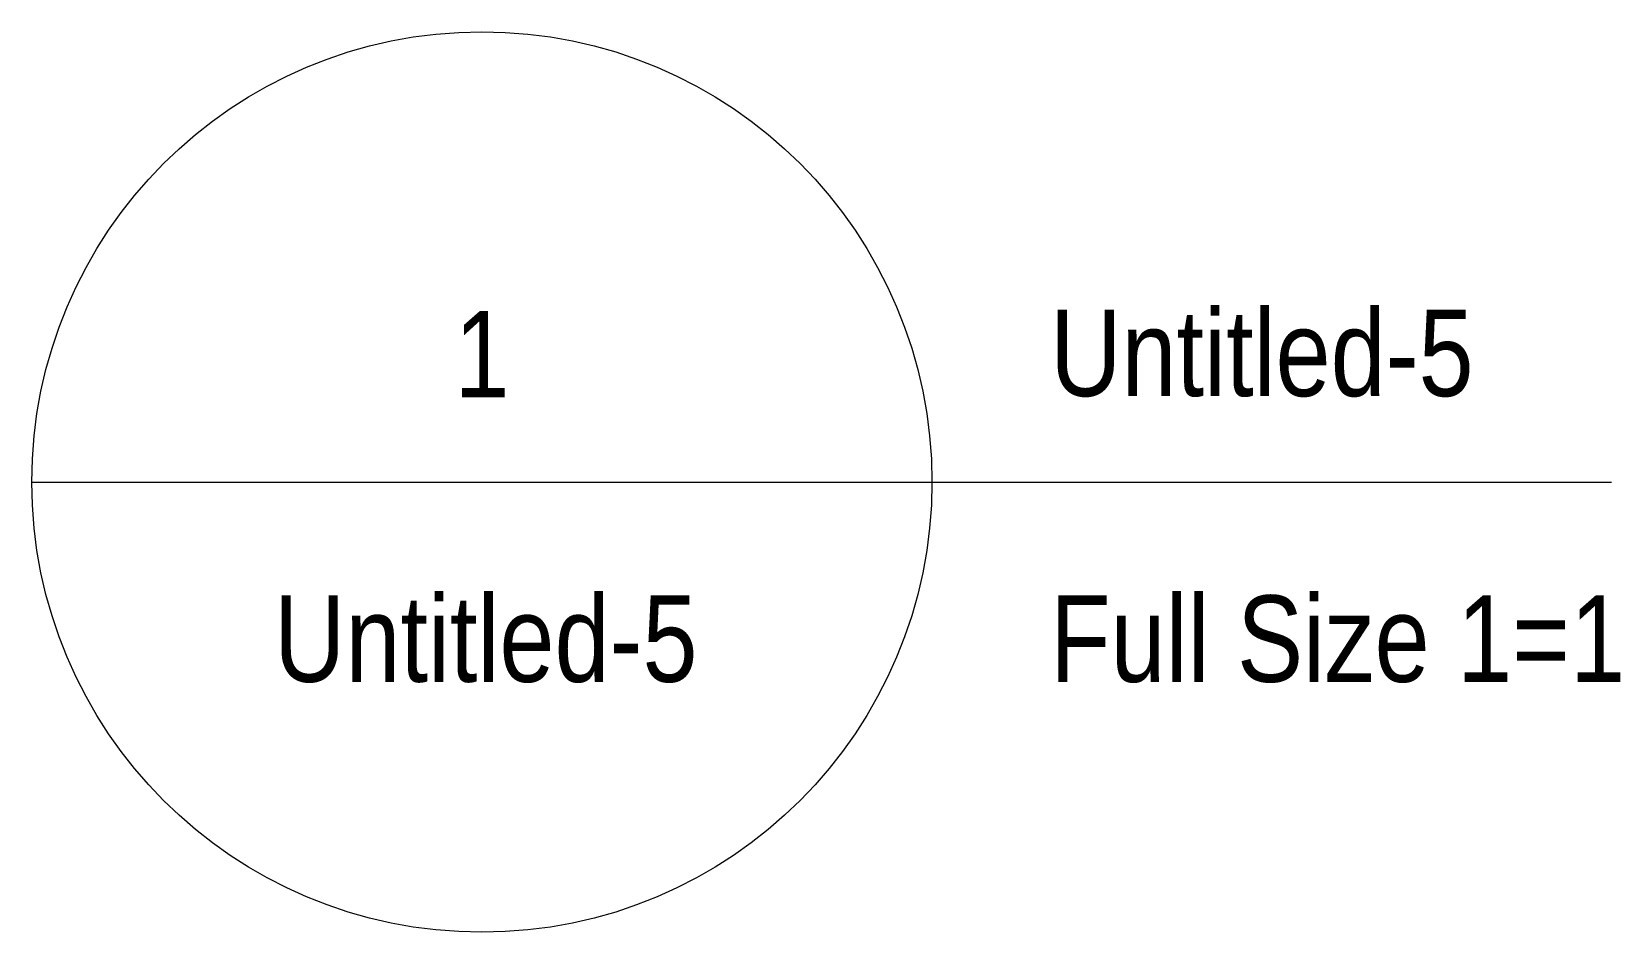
# Paper-space layout 'Untitled-5 [Sheet]' of a CAD drawing. Header units: metres. Extents: x 426281.3215 to 426281.3495, y 4580812.7991 to 4580812.815.
import ezdxf

# ---------------------------------------------------------------- set-up
doc = ezdxf.new("R2010")
doc.units = ezdxf.units.M
doc.header["$MEASUREMENT"] = 0
doc.layers.add('01_I_Ascensor_l', color=7, linetype='Continuous', lineweight=0)
doc.styles.add('Style-Arial Narrow', font='ARIALN.TTF')

# ---------------------------------------------------------------- blocks, each defined once
blk = doc.blocks.new('DrawingTitleBubble_2')
at = {"layer": '01_I_Ascensor_l'}
blk.add_line((-0.008007, 0), (0.007868, 0), dxfattribs=at)
blk.add_circle((-0.000069, 0), 0.007938, dxfattribs=at)
at = {"layer": '01_I_Ascensor_l', "char_height": 0.001524, "style": 'Style-Arial Narrow'}
for s, insert, attachment_point in [('1', (-0.000069, 0.001492), 8), ('Untitled-5', (0, -0.002), 2)]:
    blk.add_mtext(s, dxfattribs=dict(at, insert=insert, attachment_point=attachment_point))
blk = doc.blocks.new('TitleText_2')
at = {"layer": '01_I_Ascensor_l', "char_height": 0.001524, "style": 'Style-Arial Narrow'}
for s, insert, attachment_point in [('Untitled-5', (0, 0.001492), 7), ('Full Size 1=1', (0, -0.002), 1)]:
    blk.add_mtext(s, dxfattribs=dict(at, insert=insert, attachment_point=attachment_point))
blk = doc.blocks.new('*U25')
at = {"layer": '01_I_Ascensor_l'}
blk.add_line((0, 0), (0.019853, 0), dxfattribs=at)
for name, p in [('DrawingTitleBubble_2', (0, 0)), ('TitleText_2', (0.009953, 0))]:
    blk.add_blockref(name, p, dxfattribs=at)

psp = doc.layouts.new('Untitled-5 [Sheet]')

# ---------------------------------------------------------------- block references
at = {"layer": '01_I_Ascensor_l'}
psp.add_blockref('*U25', (426281.329468, 4580812.807072), dxfattribs=at)

doc.saveas('drawing.dxf')
